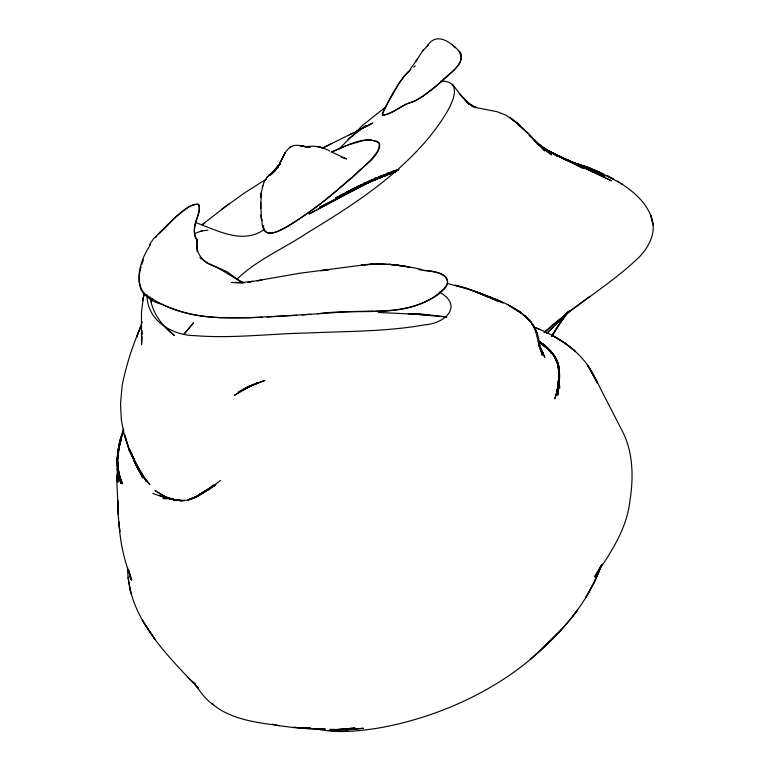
<?xml version="1.0" encoding="UTF-8"?>
<svg xmlns="http://www.w3.org/2000/svg" width="770" height="770" viewBox="0 0 770 770"><rect width="100%" height="100%" fill="white"/><g stroke="black" fill="none" stroke-linecap="round" stroke-linejoin="round"><path stroke-width="1.16" d="M118.118 514.235L118.176 501.049L118.118 514.235L119.773 531.743L119.081 522.089C119.802 542.013 124.548 561.686 131.718 580.224L128.677 570.243M260.683 202.462L261.569 220.239M117.425 461.99L117.954 482.174L117.473 467.977M142.171 336.567L141.555 344.729L141.468 312.245L143.48 296.402M262.031 219.691C260.886 247.305 290.415 224.686 300.762 217.852M118.291 452.519C116.568 462.924 117.261 473.627 120.957 483.541L117.608 472.193L117.435 466.803L117.002 480.836L118.118 467.38L116.809 480.624L118.157 510.77M117.165 468.651L118.493 478.699L117.608 472.193L119.109 477.554L117.29 465.465L117.877 471.327L122.584 483.897C114.412 466.745 117.088 446.571 123.556 429.323M142.094 330.6L141.584 335.21L142.055 332.871M117.829 456.148L118.243 452.587M117.396 460.104L120.861 436.927C118.128 448.506 115.385 460.749 118.705 472.52L117.223 458.169L118.195 452.519M118.927 448.785L117.223 458.169L117.723 466.437L117.829 451.278L119.783 444.097L119.36 446.446M118.59 450.354L118.984 448.265M119.379 446.186L119.783 444.097M144.173 293.928L142.671 300.752L144.356 293.235M274.476 170.43L277.7 167.119L280.405 162.73L276.141 168.899L266.998 177.283L263.696 182.837L261.222 192.914L260.77 208.304M262.464 186.523L262.695 185.743L262.252 187.36L262.464 186.523M123.691 429.294L118.695 446.725L123.45 430.94M119.754 444.608L117.829 451.278L117.242 464.859L120.332 478.343L117.877 471.327L117.646 462.01M120.389 442.384L121.034 440.161M120.418 441.951L121.371 438.727M600.947 565.979C589.945 597.25 569.011 624.056 544.794 646.29M151.267 302.292L152.479 298.962M600.6 566.749L597.905 574.064L600.821 566.393L597.992 572.485L602.13 564.044L594.613 576.711C610.081 553.755 626.559 529.76 629.822 501.53C633.777 477.284 633.363 450.931 621.217 428.977C612.525 411.854 603.536 394.885 595.056 377.656C583.159 352.622 559.145 336.683 534.024 327.096M142.238 321.985L136.511 337.356L140.641 327.144C132.43 345.807 126.213 365.346 122.18 385.318L120.524 403.759L121.323 419.862L124.394 435.522L129.562 450.671L136.579 464.705L129.071 449.603L124.509 434.53L129.562 450.671L129.071 449.603L135.481 463.607L143.412 476.053L134.375 461.442L129.235 448.515L135.481 463.607L133.249 458.15L134.346 460.258M122.43 432.499L123.354 430.315M271.242 173.77L269.615 175.348C281.397 169.063 280.752 152.672 291.714 146.242L289.847 147.224L293.668 145.53L298.077 145.26L307.962 147.34L305.382 146.56M277.758 167.331L282.792 157.484M271.184 173.616L280.472 163.019L277.556 166.946L280.424 162.836L277.7 167.129L280.434 162.711L279.115 165.126L285.266 152.518L282.792 157.504M279.125 165.136L280.405 162.72M551.936 336.538L555.825 329.146L566.662 313.419M551.503 336.288L567.288 312.562M416.714 60.127L417.523 58.838L415.819 61.581L422.287 51.407L428.389 44.891L427.321 45.873C437.119 30.636 452.298 43.447 460.681 52.832C464.83 64.988 448.342 74.209 441.162 81.841C430.69 90.523 420.333 100.254 406.916 103.815C398.927 107.656 391.564 114.21 382.594 115.144L382.295 114.874C389.004 98.897 397.936 81.774 410.766 69.55M150.612 244.542C136.28 265.65 130.544 296.065 162.018 304.391C193.087 319.752 228.449 318.414 262.137 317.259M552.042 335.855L560.021 322.928L567.971 312.408M416.647 60.253L410.112 69.339M149.563 244.677L153.201 239.172L161.787 230.307M423.587 49.752L422.73 50.83M572.524 616.366L577.519 610.071C563.871 628.407 547.528 644.529 530.289 659.457A156.608 68.655 -24.4 0 1 506.063 677.542C475.581 697.832 441.566 712.548 406.233 721.971A180.671 79.195 -24.4 0 1 375.981 728.459C356.183 731.385 335.633 733.415 315.95 728.757M567.942 311.811L562.86 318.058L569.203 311.061M155.588 237.593L156.859 236.053M159.072 234.003L160.738 232.011A114.114 50.021 -24.4 0 1 166.233 225.985L172.451 219.97A134.009 58.741 -24.4 0 1 176.956 215.975C183.289 211.76 190.344 202.856 198.564 204.522C201.894 212.106 194.348 220.181 194.55 228.17A60.253 26.411 -24.4 0 0 194.367 230.423L194.502 233.666A70.012 30.694 -24.4 0 0 194.666 234.85L195.156 236.852A30.771 13.485 -24.4 0 0 195.542 237.795L196.302 239.037A4.61 2.021 -24.4 0 0 196.591 239.239L197.005 239.441A2.945 1.29 -24.4 0 1 197.245 239.653L196.995 241.655A25.333 11.107 -24.4 0 0 196.793 242.694L197.082 251.376M183.76 334.536L193.674 322.64L183.818 334.411M267.767 176.397L266.998 177.283M236.9 279.24C257.036 259.731 283.755 248.566 306.932 233.137C341.553 212.077 376.145 190.257 405.665 162.249A258.162 113.171 -24.4 0 0 428.216 138.465C435.753 129.071 474.493 81.225 441.037 80.975M339.281 148.735L362.843 125.154L385.866 106.838M159.534 232.973C171.566 223.204 181.739 206.427 197.823 203.983L199.074 205.118C200.672 216.332 189.882 227.718 196.533 238.979C197.726 241.28 196.408 243.898 196.947 246.352C197.12 254.35 202.972 260.914 209.748 264.534C221.77 268.894 231.703 276.911 242.839 282.715M543.803 647.098L557.547 633.71L537.335 653.287L548.904 641.708M560.849 630.12L551.464 639.995L530.289 659.457M565.247 314.651L567.625 312.158M546.767 333.256L553.486 326.49M555.17 324.796L561.888 318.029M546.893 333.352L568.183 312.428L589.676 296.565M268.566 175.56L270.636 173.645M409.601 70.455L404.26 75.778L399.736 82.217L383.768 109.918L382.411 113.277L382.748 115.067A2.705 1.184 -24.4 0 0 383.624 115.25C394.288 112.612 402.672 104.277 413.384 101.602A9.269 4.062 -24.4 0 0 415.569 100.687L422.307 96.539L434.145 87.607A176.436 77.347 -24.4 0 0 441.576 81.408C447.437 74.084 466.206 64.131 459.68 53.159M271.906 172.557L272.763 171.845M544.823 331.88L568.183 312.428M544.024 332.601C574.276 305.016 610.62 284.939 639.966 256.333C647.657 247.863 654.038 237.025 653.191 225.187C650.871 206.658 635.953 193.097 621.072 183.501M202.635 224.34L229.547 203.444M213.223 485.158L204.762 491.886L194.473 497.353L198.294 495.976L208.256 489.268L199.613 494.898L203.29 492.906L197.409 495.87M220.403 480.461L210.383 488.315L202.26 492.819M201.711 492.81L204.945 491.443L215.157 484.58L210.383 488.315L204.117 491.818L209.873 489.171M413.75 67.115L415.309 65.902M347.992 139.409L366.106 125.472L360.331 129.331M208.256 489.268L204.762 491.886L199.574 494.196M221.327 209.584L244.658 192.837L266.324 179.112M568.982 311.84L571.359 310.079M215.157 484.58L204.762 491.886L199.526 494.196M301.513 217.352C320.474 204.83 337.732 189.949 354.883 175.108C363.267 165.444 380.062 157.34 379.225 143.076C364.653 134.221 345.865 146.733 331.687 151.902M240.548 391.333L251.713 385.289L264.774 380.467L251.713 385.289L234.523 395.289L244.956 388.446L250.135 385.616L238.565 391.978L257.267 382.834L244.956 388.446M264.611 229.21C242.954 245.053 217.467 230.374 195.898 222.645M204.117 491.818L215.898 484.908L204.435 491.241M204.762 491.308L209.95 488.421L201.682 492.723M352.333 133.345L322.101 148.273M359.436 130.072L372.853 123.007L356.443 131.198M323.333 147.888L331.957 143.403M395.703 171.45L365.577 183.616L335.412 197.977L371.207 181.066L394.096 171.826L368.984 181.017L396.569 170.969M349.176 134.846L357.752 130.785M331.293 152.113L345.509 145.886M340.879 194.964L371.207 181.066L390.919 173.212L365.577 183.616M194.849 233.512L202.125 230.721L201.076 231.01L207.939 230.211M394.096 171.826L363.276 183.645L394.962 171.72M395.761 171.566L376.886 178.621L351.977 189.151L382.594 176.253L395.819 171.479M348.242 144.866L363.459 140.535A29.347 12.869 -24.4 0 1 370.639 139.928L377.223 141.43A23.052 10.106 -24.4 0 1 379.687 144.596L379.639 147.301L378.108 150.93L371.121 159.688L356.308 173.664L329.002 197.072A231.202 101.351 -24.4 0 1 317.384 206.1C304.805 215.273 292.128 224.599 277.922 231.144C273.456 233.349 265.198 235.37 263.946 228.478M394.846 171.912L357.607 186.359L395.029 171.749M193.443 497.718L189.343 499.162L198.294 495.976C187.447 502.935 174.116 500.981 162.807 496.486L174.001 499.807L183.067 500.664L176.099 500.202L161.315 495.389L168.899 498.479L179.112 500.471C169.997 500.163 162.258 495.341 154.914 490.442L166.638 497.497M396.608 170.892L374.74 178.467L395.742 171.229M380.515 176.012L398.234 170.247M397.82 170.131L386.328 173.635L397.782 170.131M392.171 171.354L399.033 169.4M305.469 146.993C313.727 144.981 322.37 146.983 329.704 150.968M305.575 147.166L310.243 147.445M345.412 730.018L363.363 728.266L331.995 731.202M242.646 282.455L261.839 280.261L257.18 280.655L299.954 273.215L366.77 264.534L361.063 265.217C381.342 262.147 401.921 265.217 421.796 269.452M329.156 730.133L355.057 728.025L337.25 729.585L330.186 729.277M302.052 314.901L343.969 311.937A458.814 201.134 -24.4 0 1 353.767 311.494L373.604 311.08M310.743 314.275L267.094 317.019M317.712 313.756C355.499 308.298 396.945 317.885 431.787 298.539A32.735 14.351 -24.4 0 0 438.419 294.284L444.521 288.817A22.734 9.962 -24.4 0 0 446.513 286.045C452.664 272.792 431.152 270.53 422.701 270.376M296.671 315.286L249.374 317.702L219.71 317.644A287.566 126.059 -24.4 0 1 207.881 316.826C184.935 314.285 161.2 306.72 142.97 292.456A81.649 35.795 -24.4 0 1 140.487 288.307L139.101 281.878L139.37 274.813A174.482 76.49 -24.4 0 1 141.074 266.718M373.402 264.36L379.947 263.956L389.004 264.553M375.5 311.061C399.563 311.532 425.31 306.73 443.231 289.443A23.466 8.403 -28.5 0 0 447.543 283.052C447.351 270.819 427.138 271.55 418.803 269.625M242.685 282.552L231.529 282.475L242.858 282.965M166.416 498.306L169.775 498.354M162.97 498.671L171.537 498.816M378.397 312.447L429.111 314.93L408.225 313.573L446.735 317.057M318.164 728.776L325.354 729.142L308.905 728.872L293.726 727.294L310.974 728.333L294.477 727.66L279.289 725.735L272.079 724.089M310.974 728.41L306.171 728.17L310.724 728.613M307.875 147.137L300.444 145.52L305.411 146.618M312.995 728.834L320.955 729.604M418.514 313.785L446.802 316.913M169.362 498.209L164.876 497.632L152.912 493.541M169.65 498.498L164.876 497.632L172.249 499.047L163.972 497.199L173.818 499.615L165.954 497.564L170.738 498.96M319.011 146.916L317.779 146.666L321.542 147.58L320.253 147.205M448.458 283.726L472.135 290.175L494.561 299.232L467.072 288.644L482.819 294.217L497.266 300.954L479.229 292.86L503.224 302.918L475.34 291.676L491.51 297.692L488.113 296.325C511.309 304.882 539.597 317.789 539.443 346.885L535.237 329.435L531.059 322.072L525.323 315.787L533.822 326.076L531.059 322.072L537.075 333.612L535.237 329.435M279.289 725.735L278.644 725.59C255.717 722.356 230.076 719.344 211.904 703.578L213.309 704.752C205.378 699.343 199.873 691.152 194.338 683.471L198.323 688.168C166.445 654.471 127.57 617.319 127.608 567.442M341.293 157.34L346.529 158.909L332.573 152.45M568.52 161.094L572.899 162.335L569.848 161.469M569.935 161.565L595.97 170.584L618.685 182.028M570.098 161.806L591.379 168.707L582.755 165.512L600.417 172.538M570.3 161.556L580.31 164.847M571.417 162.278L589.204 168.361L562.783 158.649M586.644 166.926L568.587 161.046L587.5 167.244L603.189 173.779M244.196 282.927L239.528 280.713L226.794 271.618L206.918 262.676L200.47 258.094A65.017 28.5 -24.4 0 1 199.902 257.45M162.807 496.486L167.446 498.151L159.506 495.254M566.229 160.15L569.569 161.45M571.802 162.306L597.433 172.22L563.63 158.543L604.883 176.369L558.635 156.243M533.6 327.019L540.03 329.57M558.212 156.31L570.358 161.18L611.476 180.786L566.547 159.592M458.891 51.792L460.681 52.832M556.633 155.453L573.958 162.865L553.986 153.981L580.493 166.503L555.584 154.452M552.504 153.143L583.41 168.447L559.068 155.973M546.325 150.189L562.312 157.59L543.553 148.485M474.878 291.185L486.698 296.662M542.706 147.84L544.852 148.851M543.562 148.389L565.324 159.323L546.662 150.044M545.92 149.361L552.013 152.479M541.868 147.128L557.057 156.069L536.7 143.345M617.376 181.22L622.381 184.319M536.632 143.461L547.576 150.641L537.345 143.143L551.176 154.741L537.345 143.143M538.269 341.139L547.229 348.184L552.879 354.441M439.266 292.003C463.781 305.498 445.387 323.516 425.059 324.767C386.684 331.716 347.491 331.187 308.664 332.967C270.809 333.622 232.925 338.675 195.06 335.662C171.826 335.431 146.887 320.407 146.983 294.843M538.788 341.216L541.637 343.189L538.836 341.245M467.246 102.391L473.232 106.799L467.246 102.391L476.235 107.733L472.433 106.125L477.708 107.916L497.035 111.698L505.957 115.105L517.171 123.19L528.104 133.556L513.378 120.072L520.684 126.415M549.251 350.995L547.229 348.184L539.703 341.813C557.297 351.428 564.227 373.229 556.489 391.699C559.684 380.65 561.272 367.954 555.391 357.463C562.062 369.157 559.01 383.046 556.229 395.395C559.906 382.324 560.945 367.194 553.861 355.047C561.051 366.039 559.694 379.745 557.384 391.988L559.135 378.917L558.317 367.338L558.481 369.658M538.48 341.129L543.572 345.316M538.779 341.745L541.541 343.824L538.952 341.707M541.685 343.911L539.279 341.649L545.372 347.241M538.471 341.177L546.094 347.559M542.244 344.2L544.034 345.576L538.798 341.476M534.226 140.872L541.801 146.733L529 135.058L544.929 151.007L528.798 133.797L516.911 123.104M539.703 341.813L546.238 347.751M538.913 341.764L541.579 343.776M452.346 45.141L455.195 47.615M470.075 104.47L459.238 93.574L468.805 104.162L461.365 95.894L452.452 84.219M539.818 342.284L541.445 343.718M187.437 677.225L195.513 684.434L191.249 680.584M539.279 341.649L541.714 343.863M547.229 348.184L542.571 343.872L549.53 350.475L551.407 353.546M165.569 327.231L174.28 335.46C162.018 325.903 152.239 312.899 150.102 297.162M549.53 350.475L545.266 346L553.505 355.249L550.03 350.408C562.706 363.353 560.079 383.123 554.795 398.831C558.106 388.263 560.964 376.751 557.894 365.76M540.193 349.378L543.197 352.949L540.242 348.646M554.063 356.077L555.911 360.004M134.134 459.218L136.858 466.736L146.55 481.731C141.767 473.954 135.097 466.687 133.412 457.428M540.222 349.003L544.871 357.309L538.519 342.919L542.234 355.278L539.212 342.515M136.858 466.736L142.893 477.997L134.461 461.817M135.443 462.366L141.478 473.974L149.813 484.58L139.245 470.836L133.249 458.15M136.165 463.396L139.245 470.836L141.478 473.974L134.375 461.442L132.276 454.935M556.566 361.996L555.16 357.723L552.071 352.699L556.566 360.254L557.365 363.556M131.872 453.828L132.902 457.072M558.702 373.248L559.646 388.215L558.587 372.305M128.619 570.291L130.852 579.55L129.35 572.62M129.726 587.375L130.823 593.112L128.061 577.336M558.606 374.008L559.376 378.753L558.674 373.181M558.587 372.459L558.885 385.289L557.73 395.231L559.251 381.997L558.789 372.815L558.269 388.619L559.135 378.917L558.645 371.977M131.978 453.954L132.228 456.206M558.616 374.258L558.885 385.289L558.789 372.815M263.581 225.649L263.706 227.121M141.767 264.466A174.482 76.49 -24.4 0 1 143.461 259.875M559.415 370.967L559.174 378.965L557.596 388.436L559.395 375.981L558.577 365.5L556.643 359.927L559.145 368.204L558.635 382.007L559.415 370.967L557.586 362.449L559.415 370.967M261.001 195.06L260.847 197.409L261.251 192.952L261.001 195.06M559.357 373.797L557.769 385.096L559.357 373.797M596.683 576.384L594.219 582.255L585.518 598.021L594.219 582.255L600.157 568.173L596.683 576.384M280.405 162.768L279.096 165.098L280.405 162.768M280.453 162.961L277.537 166.917L280.472 163.019M204.83 222.694L202.231 224.917L204.83 222.694M200.672 494.128L193.27 498.354L200.672 494.128M346.096 193.953L309.059 214.012L368.214 182.74L319.386 207.409L357.068 188.14L346.096 193.953M253.802 384.75L246.958 387.782L258.874 382.594L253.802 384.75M371.207 181.066L346.404 192.019L376.886 178.621L395.559 171.508L371.207 181.066M379.504 177.764L359.975 186.253L385.192 175.435L379.504 177.764M195.801 497.016L188.198 499.951L195.801 497.016M252.627 281.32L247.882 282.465L252.637 281.329M329.137 269.615L320.763 270.713L329.146 269.654M373.277 264.052L366.838 264.716L373.296 264.12M184.569 500.519L177.88 500.423L184.569 500.519M181.258 500.654L176.099 500.202L168.938 498.277L174.001 499.807L181.258 500.654M398.013 265.111L388.908 264.283L409.794 267.094L398.013 265.111M302.899 145.992L300.473 145.617L302.899 145.992M176.619 500.125L171.595 499.229L164.087 496.534L168.899 498.479L176.619 500.125M461.182 286.825L455.108 285.198L466.543 288.317L461.182 286.825M497.035 300.021L484.34 295.16L500.336 301.368L497.035 300.021M611.553 177.986L607.463 175.839L613.478 178.996L611.553 177.986M556.681 337.972L553.553 336.134L565.151 343.218L574.844 350.812L565.151 343.218L556.681 337.972M513.648 308.327L508.412 305.074L522.214 313.804L528.903 319.598L517.825 310.243L522.214 313.804L513.648 308.327M513.561 120.293L509.798 117.338L517.171 123.19L513.561 120.293M154.876 639.129L142.344 620.245L154.876 639.129M590.657 370.457L587.481 365.038L597.51 383.277L590.657 370.457M652.18 220.932L650.814 215.234L653.191 225.187L652.18 220.932M261.338 217.525L261.608 220.412L261.107 214.792L261.338 217.525"/></g></svg>
